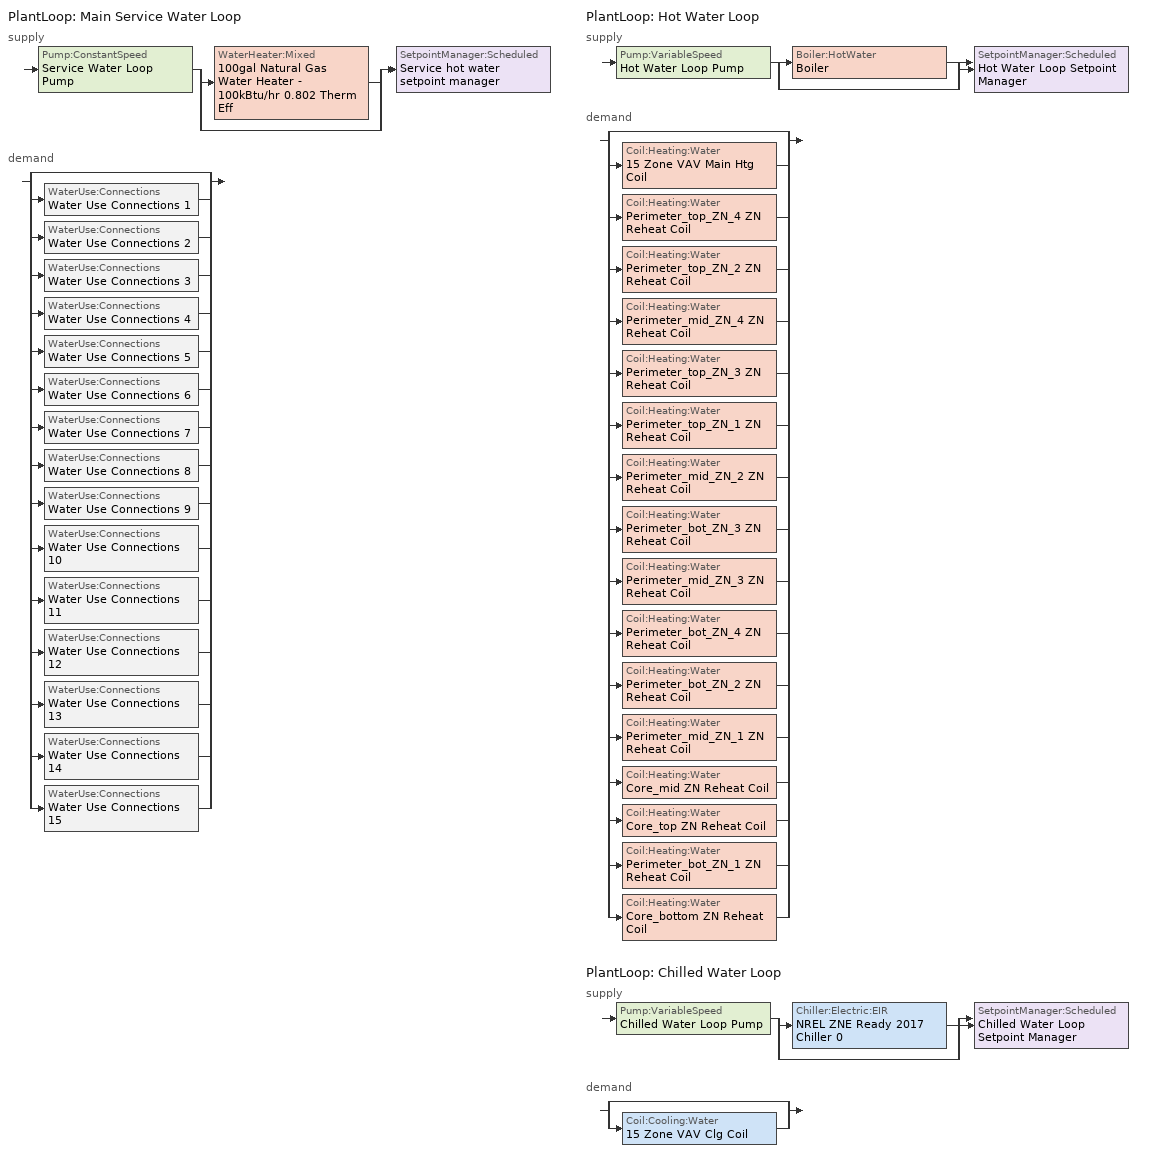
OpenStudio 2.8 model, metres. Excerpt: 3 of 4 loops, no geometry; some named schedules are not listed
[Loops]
PlantLoop 'Main Service Water Loop'
 supply: Pump:ConstantSpeed 'Service Water Loop Pump' > split
  | WaterHeater:Mixed '100gal Natural Gas Water Heater - 100kBtu/hr 0.802 Therm Eff'
  | bypass
  join > SetpointManager:Scheduled 'Service hot water setpoint manager'
 demand: split
  | bypass
  | WaterUse:Connections 'Water Use Connections 1'
  | WaterUse:Connections 'Water Use Connections 2'
  | WaterUse:Connections 'Water Use Connections 3'
  | WaterUse:Connections 'Water Use Connections 4'
  | WaterUse:Connections 'Water Use Connections 5'
  | WaterUse:Connections 'Water Use Connections 6'
  | WaterUse:Connections 'Water Use Connections 7'
  | WaterUse:Connections 'Water Use Connections 8'
  | WaterUse:Connections 'Water Use Connections 9'
  | WaterUse:Connections 'Water Use Connections 10'
  | WaterUse:Connections 'Water Use Connections 11'
  | WaterUse:Connections 'Water Use Connections 12'
  | WaterUse:Connections 'Water Use Connections 13'
  | WaterUse:Connections 'Water Use Connections 14'
  | WaterUse:Connections 'Water Use Connections 15'
PlantLoop 'Hot Water Loop'
 supply: Pump:VariableSpeed 'Hot Water Loop Pump' > split
  | Boiler:HotWater 'Boiler'
  | bypass
  join > SetpointManager:Scheduled 'Hot Water Loop Setpoint Manager'
 demand: split
  | bypass
  | Coil:Heating:Water '15 Zone VAV Main Htg Coil'
  | Coil:Heating:Water 'Perimeter_top_ZN_4 ZN Reheat Coil'
  | Coil:Heating:Water 'Perimeter_top_ZN_2 ZN Reheat Coil'
  | Coil:Heating:Water 'Perimeter_mid_ZN_4 ZN Reheat Coil'
  | Coil:Heating:Water 'Perimeter_top_ZN_3 ZN Reheat Coil'
  | Coil:Heating:Water 'Perimeter_top_ZN_1 ZN Reheat Coil'
  | Coil:Heating:Water 'Perimeter_mid_ZN_2 ZN Reheat Coil'
  | Coil:Heating:Water 'Perimeter_bot_ZN_3 ZN Reheat Coil'
  | Coil:Heating:Water 'Perimeter_mid_ZN_3 ZN Reheat Coil'
  | Coil:Heating:Water 'Perimeter_bot_ZN_4 ZN Reheat Coil'
  | Coil:Heating:Water 'Perimeter_bot_ZN_2 ZN Reheat Coil'
  | Coil:Heating:Water 'Perimeter_mid_ZN_1 ZN Reheat Coil'
  | Coil:Heating:Water 'Core_mid ZN Reheat Coil'
  | Coil:Heating:Water 'Core_top ZN Reheat Coil'
  | Coil:Heating:Water 'Perimeter_bot_ZN_1 ZN Reheat Coil'
  | Coil:Heating:Water 'Core_bottom ZN Reheat Coil'
PlantLoop 'Chilled Water Loop'
 supply: Pump:VariableSpeed 'Chilled Water Loop Pump' > split
  | Chiller:Electric:EIR 'NREL ZNE Ready 2017    Chiller 0'
  | bypass
  join > SetpointManager:Scheduled 'Chilled Water Loop Setpoint Manager'
 demand: split
  | bypass
  | Coil:Cooling:Water '15 Zone VAV Clg Coil'
[Sizing:Zone] Zone Cooling Design Supply Air Temperature Input Method=SupplyAirTemperature; Zone Cooling Design Supply Air Temperature Difference {deltaC}=11.11; Zone Heating Design Supply Air Temperature Input Method=SupplyAirTemperature; Zone Heating Design Supply Air Temperature {C}=40; Zone Heating Design Supply Air Temperature Difference {deltaC}=11.11; Zone Cooling Design Supply Air Humidity Ratio {kg-H2O/kg-air}=0.0085; Zone Heating Design Supply Air Humidity Ratio {kg-H2O/kg-air}=0.008; Heating Design Air Flow Method=DesignDay; Account for Dedicated Outdoor Air System=No; Dedicated Outdoor Air System Control Strategy=NeutralSupplyAir; Dedicated Outdoor Air Low Setpoint Temperature for Design {C}=autosize; Dedicated Outdoor Air High Setpoint Temperature for Design {C}=autosize
Name | Zone Cooling Design Supply Air Temperature {C} | Cooling Design Air Flow Method
Core_bottom ZN | 12.7778 | DesignDayWithLimit
FirstFloor_Plenum ZN; MidFloor_Plenum ZN; TopFloor_Plenum ZN | 14 | DesignDay
[Zone equipment]
Core_bottom ZN: Core_bottom ZN VAV Terminal
[AvailabilityManager:NightCycle] Control Type=CycleOnAny; Thermostat Tolerance {deltaC}=1; Cycling Run Time {s}=1800
Availability Manager Night Cycle 1; Availability Manager Night Cycle 2; Availability Manager Night Cycle 3; Availability Manager Night Cycle 4
[PlantLoop] Glycol Concentration=0; Plant Loop Volume {m3}=Autocalculate; Load Distribution Scheme=Optimal
Name | Maximum Loop Temperature {C} | Minimum Loop Temperature {C} | Fluid Type
Main Service Water Loop | 60 | 10
Hot Water Loop |  | 10 | Water
Chilled Water Loop | 40 | 1
[Sizing:Plant] Sizing Option=NonCoincident; Zone Timesteps in Averaging Window=1; Coincident Sizing Factor Mode=None
Name | Loop Type | Design Loop Exit Temperature {C} | Loop Design Temperature Difference {deltaC}
Main Service Water Loop | Heating | 60 | 5
Hot Water Loop | Heating | 48.8889 | 11.1111
Chilled Water Loop | Cooling | 6.66667 | 5.61111
[SetpointManager:Scheduled] Control Variable=Temperature
Name | Schedule | Setpoint Node or NodeList
Service hot water setpoint manager | Service Water Loop Temp - 140F | Main Service Water Loop Supply Outlet Node
Hot Water Loop Setpoint Manager | Hot Water Loop Temp - 120F | Hot Water Loop Supply Outlet Node
Chilled Water Loop Setpoint Manager | Chilled Water Loop Temp - 44F | Chilled Water Loop Supply Outlet Node
[Pump:ConstantSpeed]
Service Water Loop Pump: Rated Flow Rate {m3/s}=autosize; Rated Pump Head {Pa}=29891; Rated Power Consumption {W}=autosize; Motor Efficiency=0.7; Fraction of Motor Inefficiencies to Fluid Stream=0; Pump Control Type=Intermittent; Design Power Sizing Method=PowerPerFlowPerPressure; Design Electric Power per Unit Flow Rate {W/(m3/s)}=348701.1; Design Shaft Power per Unit Flow Rate per Unit Head {W-s/m3-Pa}=1.28205
[WaterHeater:Mixed]
100gal Natural Gas Water Heater - 100kBtu/hr 0.802 Therm Eff: Tank Volume {m3}=0.378541; Setpoint Temperature Schedule=Service Water Loop Temp - 140F; Deadband Temperature Difference {deltaC}=2; Maximum Temperature Limit {C}=82.2222; Heater Control Type=Cycle; Heater Maximum Capacity {W}=29307.1; Heater Fuel Type=NaturalGas; Heater Thermal Efficiency=0.802329; Off Cycle Parasitic Fuel Consumption Rate {W}=1276.95; Off Cycle Parasitic Fuel Type=NaturalGas; Off Cycle Parasitic Heat Fraction to Tank=0.8; On Cycle Parasitic Fuel Consumption Rate {W}=1276.95; On Cycle Parasitic Fuel Type=NaturalGas; On Cycle Parasitic Heat Fraction to Tank=0; Ambient Temperature Indicator=ThermalZone; Ambient Temperature Thermal Zone=Core_bottom ZN; Off Cycle Loss Coefficient to Ambient Temperature {W/K}=7.56156; On Cycle Loss Coefficient to Ambient Temperature {W/K}=7.56156; Use Side Effectiveness=1; Source Side Effectiveness=1; Use Side Design Flow Rate {m3/s}=autosize; Source Side Design Flow Rate {m3/s}=autosize; Indirect Water Heating Recovery Time {hr}=1.5; Source Side Flow Control Mode=IndirectHeatPrimarySetpoint
[WaterUse:Connections]
Name | Water Use Equipment Name 1
Water Use Connections 1 | Core_bottom Service Water Use 0.17gal/min
Water Use Connections 2 | Core_mid Service Water Use 0.17gal/min
Water Use Connections 3 | Core_top Service Water Use 0.17gal/min
Water Use Connections 4 | Perimeter_bot_zn_1 Service Water Use 0.04gal/min
Water Use Connections 5 | Perimeter_bot_zn_2 Service Water Use 0.02gal/min
Water Use Connections 6 | Perimeter_bot_zn_3 Service Water Use 0.04gal/min
Water Use Connections 7 | Perimeter_bot_zn_4 Service Water Use 0.02gal/min
Water Use Connections 8 | Perimeter_mid_zn_1 Service Water Use 0.04gal/min
Water Use Connections 9 | Perimeter_mid_zn_2 Service Water Use 0.02gal/min
Water Use Connections 10 | Perimeter_mid_zn_3 Service Water Use 0.04gal/min
Water Use Connections 11 | Perimeter_mid_zn_4 Service Water Use 0.02gal/min
Water Use Connections 12 | Perimeter_top_zn_1 Service Water Use 0.04gal/min
Water Use Connections 13 | Perimeter_top_zn_2 Service Water Use 0.02gal/min
Water Use Connections 14 | Perimeter_top_zn_3 Service Water Use 0.04gal/min
Water Use Connections 15 | Perimeter_top_zn_4 Service Water Use 0.02gal/min
[WaterUse:Equipment:Definition] Target Temperature Schedule=Mixed Water At Faucet Temp - 110F; Sensible Fraction Schedule=Fraction Sensible - 0.2; Latent Fraction Schedule=Fraction Latent - 0.05
Name | Peak Flow Rate {m3/s}
Core_bottom Service Water Use Def 0.17gal/min; Core_mid Service Water Use Def 0.17gal/min; Core_top Service Water Use Def 0.17gal/min | 1.05864e-05
Perimeter_bot_zn_1 Service Water Use Def 0.04gal/min; Perimeter_bot_zn_3 Service Water Use Def 0.04gal/min; Perimeter_mid_zn_1 Service Water Use Def 0.04gal/min; Perimeter_mid_zn_3 Service Water Use Def 0.04gal/min; Perimeter_top_zn_1 Service Water Use Def 0.04gal/min; Perimeter_top_zn_3 Service Water Use Def 0.04gal/min | 2.23171e-06
Perimeter_bot_zn_2 Service Water Use Def 0.02gal/min; Perimeter_mid_zn_2 Service Water Use Def 0.02gal/min; Perimeter_top_zn_2 Service Water Use Def 0.02gal/min | 1.41286e-06
Perimeter_bot_zn_4 Service Water Use Def 0.02gal/min; Perimeter_mid_zn_4 Service Water Use Def 0.02gal/min; Perimeter_top_zn_4 Service Water Use Def 0.02gal/min | 1.41277e-06
[WaterUse:Equipment] Flow Rate Fraction Schedule=OfficeMedium BLDG_SWH_SCH
Name | Water Use Equipment Definition
Core_bottom Service Water Use 0.17gal/min | Core_bottom Service Water Use Def 0.17gal/min
Core_mid Service Water Use 0.17gal/min | Core_mid Service Water Use Def 0.17gal/min
Core_top Service Water Use 0.17gal/min | Core_top Service Water Use Def 0.17gal/min
Perimeter_bot_zn_1 Service Water Use 0.04gal/min | Perimeter_bot_zn_1 Service Water Use Def 0.04gal/min
Perimeter_bot_zn_2 Service Water Use 0.02gal/min | Perimeter_bot_zn_2 Service Water Use Def 0.02gal/min
Perimeter_bot_zn_3 Service Water Use 0.04gal/min | Perimeter_bot_zn_3 Service Water Use Def 0.04gal/min
Perimeter_bot_zn_4 Service Water Use 0.02gal/min | Perimeter_bot_zn_4 Service Water Use Def 0.02gal/min
Perimeter_mid_zn_1 Service Water Use 0.04gal/min | Perimeter_mid_zn_1 Service Water Use Def 0.04gal/min
Perimeter_mid_zn_2 Service Water Use 0.02gal/min | Perimeter_mid_zn_2 Service Water Use Def 0.02gal/min
Perimeter_mid_zn_3 Service Water Use 0.04gal/min | Perimeter_mid_zn_3 Service Water Use Def 0.04gal/min
Perimeter_mid_zn_4 Service Water Use 0.02gal/min | Perimeter_mid_zn_4 Service Water Use Def 0.02gal/min
Perimeter_top_zn_1 Service Water Use 0.04gal/min | Perimeter_top_zn_1 Service Water Use Def 0.04gal/min
Perimeter_top_zn_2 Service Water Use 0.02gal/min | Perimeter_top_zn_2 Service Water Use Def 0.02gal/min
Perimeter_top_zn_3 Service Water Use 0.04gal/min | Perimeter_top_zn_3 Service Water Use Def 0.04gal/min
Perimeter_top_zn_4 Service Water Use 0.02gal/min | Perimeter_top_zn_4 Service Water Use Def 0.02gal/min
[EnergyManagementSystem:Sensor] Output Variable or Output Meter Index Key=Environment; Output Variable or Output Meter=Site Outdoor Air Drybulb Temperature
OAT; OAT_1
[EnergyManagementSystem:Actuator] Actuated Component Type=Schedule:Year; Actuated Component Control Type=Schedule Value
Name | Actuated Component
SYS5ZonePVAVHtgSch0; SYS5ZonePVAV2HtgSch0 | OfficeMedium HTGSETP_SCH_YES_OPTIMUM
SYS5ZonePVAVClgSch0; SYS5ZonePVAV2ClgSch0 | OfficeMedium CLGSETP_SCH_YES_OPTIMUM
[EnergyManagementSystem:Program]
SYS5ZonePVAVOptimumStartProg0: IF DaylightSavings==0 && DayOfWeek>1 && Hour==5 && OAT<23.9 && OAT>1.7; SET SYS5ZonePVAVClgSch0 = 29.4; SET SYS5ZonePVAVHtgSch0 = 15.6; ELSEIF DaylightSavings==0 && DayOfWeek==1 && Hour==7 && OAT<23.9 && OAT>1.7; SET SYS5ZonePVAVClgSch0 = 29.4; SET SYS5ZonePVAVHtgSch0 = 15.6; ELSEIF DaylightSavings==1 && DayOfWeek>1 && Hour==4 && OAT<23.9 && OAT>1.7; SET SYS5ZonePVAVClgSch0 = 29.4; SET SYS5ZonePVAVHtgSch0 = 15.6; ELSEIF DaylightSavings==1 && DayOfWeek==1 && Hour==6 && OAT<23.9 && OAT>1.7; SET SYS5ZonePVAVClgSch0 = 29.4; SET SYS5ZonePVAVHtgSch0 = 15.6; ELSE; SET SYS5ZonePVAVClgSch0 = NULL; SET SYS5ZonePVAVHtgSch0 = NULL; ENDIF
SYS5ZonePVAV2OptimumStartProg0: IF DaylightSavings==0 && DayOfWeek>1 && Hour==5 && OAT_1<23.9 && OAT_1>1.7; SET SYS5ZonePVAV2ClgSch0 = 29.4; SET SYS5ZonePVAV2HtgSch0 = 15.6; ELSEIF DaylightSavings==0 && DayOfWeek==1 && Hour==7 && OAT_1<23.9 && OAT_1>1.7; SET SYS5ZonePVAV2ClgSch0 = 29.4; SET SYS5ZonePVAV2HtgSch0 = 15.6; ELSEIF DaylightSavings==1 && DayOfWeek>1 && Hour==4 && OAT_1<23.9 && OAT_1>1.7; SET SYS5ZonePVAV2ClgSch0 = 29.4; SET SYS5ZonePVAV2HtgSch0 = 15.6; ELSEIF DaylightSavings==1 && DayOfWeek==1 && Hour==6 && OAT_1<23.9 && OAT_1>1.7; SET SYS5ZonePVAV2ClgSch0 = 29.4; SET SYS5ZonePVAV2HtgSch0 = 15.6; ELSE; SET SYS5ZonePVAV2ClgSch0 = NULL; SET SYS5ZonePVAV2HtgSch0 = NULL; ENDIF
[EnergyManagementSystem:ProgramCallingManager]
SYS5ZonePVAVOptimumStartCallingManager0: BeginTimestepBeforePredictor; SYS5ZonePVAVOptimumStartProg0
SYS5ZonePVAV2OptimumStartCallingManager0: BeginTimestepBeforePredictor; SYS5ZonePVAV2OptimumStartProg0
[Pump:VariableSpeed] Rated Pump Head {Pa}=179344; Motor Efficiency=0.9; Pump Control Type=Intermittent; Skin Loss Radiative Fraction=0.5; Design Power Sizing Method=PowerPerFlowPerPressure; Design Electric Power per Unit Flow Rate {W/(m3/s)}=348701.1; Design Shaft Power per Unit Flow Rate per Unit Head {W-s/m3-Pa}=1.28205; Design Minimum Flow Rate Fraction=0
Name | Fraction of Motor Inefficiencies to Fluid Stream | Coefficient 1 of the Part Load Performance Curve | Coefficient 2 of the Part Load Performance Curve | Coefficient 3 of the Part Load Performance Curve | Coefficient 4 of the Part Load Performance Curve
Hot Water Loop Pump
Chilled Water Loop Pump | 0 | 0 | 1 | 0 | 0
[Boiler:HotWater]
Boiler: Fuel Type=NaturalGas; Nominal Thermal Efficiency=0.78; Efficiency Curve Temperature Evaluation Variable=LeavingBoiler; Design Water Outlet Temperature {C}=48.8889; Minimum Part Load Ratio=0; Maximum Part Load Ratio=1.2; Optimum Part Load Ratio=1; Water Outlet Upper Temperature Limit {C}=95; Boiler Flow Mode=LeavingSetpointModulated; Parasitic Electric Load {W}=0; Sizing Factor=1
[Chiller:Electric:EIR]
NREL ZNE Ready 2017    Chiller 0: Reference Capacity {W}=Autosize; Reference COP {W/W}=5.5; Reference Leaving Chilled Water Temperature {C}=6.66667; Reference Entering Condenser Fluid Temperature {C}=35; Cooling Capacity Function of Temperature Curve=Curve Biquadratic 1; Electric Input to Cooling Output Ratio Function of Temperature Curve=Curve Biquadratic 2; Electric Input to Cooling Output Ratio Function of Part Load Ratio Curve=Curve Quadratic 1; Minimum Part Load Ratio=0.15; Maximum Part Load Ratio=1; Optimum Part Load Ratio=1; Minimum Unloading Ratio=0.25; Condenser Type=AirCooled; Leaving Chilled Water Lower Temperature Limit {C}=2.22222; Chiller Flow Mode=ConstantFlow; Design Heat Recovery Water Flow Rate {m3/s}=0; Sizing Factor=1; Basin Heater Capacity {W/K}=0; Basin Heater Setpoint Temperature {C}=10
[Coil:Heating:Water] Availability Schedule=Always On Discrete; Rated Inlet Water Temperature {C}=48.8889; Rated Outlet Water Temperature {C}=37.7778
Name | Rated Inlet Air Temperature {C} | Rated Outlet Air Temperature {C}
15 Zone VAV Main Htg Coil | 7.22222 | 12.7778
Perimeter_top_ZN_4 ZN Reheat Coil; Perimeter_top_ZN_2 ZN Reheat Coil; Perimeter_mid_ZN_4 ZN Reheat Coil; Perimeter_top_ZN_3 ZN Reheat Coil; Perimeter_top_ZN_1 ZN Reheat Coil; Perimeter_mid_ZN_2 ZN Reheat Coil; Perimeter_bot_ZN_3 ZN Reheat Coil; Perimeter_mid_ZN_3 ZN Reheat Coil; Perimeter_bot_ZN_4 ZN Reheat Coil; Perimeter_bot_ZN_2 ZN Reheat Coil; Perimeter_mid_ZN_1 ZN Reheat Coil; Core_mid ZN Reheat Coil; Core_top ZN Reheat Coil; Perimeter_bot_ZN_1 ZN Reheat Coil; Core_bottom ZN Reheat Coil | 12.7778 | 40
[Controller:WaterCoil] Minimum Actuated Flow {m3/s}=0
Name | Water Coil | Action | Controller Convergence Tolerance {deltaC}
15 Zone VAV Main Htg Coil Controller | 15 Zone VAV Main Htg Coil | Normal | 0.1
15 Zone VAV Clg Coil Controller | 15 Zone VAV Clg Coil | Reverse
Perimeter_top_ZN_4 ZN Reheat Coil Controller | Perimeter_top_ZN_4 ZN Reheat Coil | Normal | 0.1
Perimeter_top_ZN_2 ZN Reheat Coil Controller | Perimeter_top_ZN_2 ZN Reheat Coil | Normal | 0.1
Perimeter_mid_ZN_4 ZN Reheat Coil Controller | Perimeter_mid_ZN_4 ZN Reheat Coil | Normal | 0.1
Perimeter_top_ZN_3 ZN Reheat Coil Controller | Perimeter_top_ZN_3 ZN Reheat Coil | Normal | 0.1
Perimeter_top_ZN_1 ZN Reheat Coil Controller | Perimeter_top_ZN_1 ZN Reheat Coil | Normal | 0.1
Perimeter_mid_ZN_2 ZN Reheat Coil Controller | Perimeter_mid_ZN_2 ZN Reheat Coil | Normal | 0.1
Perimeter_bot_ZN_3 ZN Reheat Coil Controller | Perimeter_bot_ZN_3 ZN Reheat Coil | Normal | 0.1
Perimeter_mid_ZN_3 ZN Reheat Coil Controller | Perimeter_mid_ZN_3 ZN Reheat Coil | Normal | 0.1
Perimeter_bot_ZN_4 ZN Reheat Coil Controller | Perimeter_bot_ZN_4 ZN Reheat Coil | Normal | 0.1
Perimeter_bot_ZN_2 ZN Reheat Coil Controller | Perimeter_bot_ZN_2 ZN Reheat Coil | Normal | 0.1
Perimeter_mid_ZN_1 ZN Reheat Coil Controller | Perimeter_mid_ZN_1 ZN Reheat Coil | Normal | 0.1
Core_mid ZN Reheat Coil Controller | Core_mid ZN Reheat Coil | Normal | 0.1
Core_top ZN Reheat Coil Controller | Core_top ZN Reheat Coil | Normal | 0.1
Perimeter_bot_ZN_1 ZN Reheat Coil Controller | Perimeter_bot_ZN_1 ZN Reheat Coil | Normal | 0.1
Core_bottom ZN Reheat Coil Controller | Core_bottom ZN Reheat Coil | Normal | 0.1
[Coil:Cooling:Water]
15 Zone VAV Clg Coil: Availability Schedule=Always On Discrete; Design Inlet Water Temperature {C}=Autosize; Heat Exchanger Configuration=CrossFlow
[Schedule:Ruleset]
Name | Default Day Schedule | Summer Design Day Schedule | Winter Design Day Schedule
OfficeMedium HTGSETP_SCH_YES_OPTIMUM | OfficeMedium HTGSETP_SCH_YES_OPTIMUM Default | OfficeMedium HTGSETP_SCH_YES_OPTIMUM Summer Design Day | OfficeMedium HTGSETP_SCH_YES_OPTIMUM Winter Design Day
OfficeMedium CLGSETP_SCH_YES_OPTIMUM | OfficeMedium CLGSETP_SCH_YES_OPTIMUM Default | OfficeMedium CLGSETP_SCH_YES_OPTIMUM Summer Design Day | OfficeMedium CLGSETP_SCH_YES_OPTIMUM Winter Design Day
Service Water Loop Temp - 140F | Service Water Loop Temp - 140F Default
Fraction Sensible - 0.2 | Fraction Sensible - 0.2 Default
Fraction Latent - 0.05 | Fraction Latent - 0.05 Default
Mixed Water At Faucet Temp - 110F | Mixed Water At Faucet Temp - 110F Default
OfficeMedium BLDG_SWH_SCH | OfficeMedium BLDG_SWH_SCH Default | OfficeMedium BLDG_SWH_SCH Summer Design Day | OfficeMedium BLDG_SWH_SCH Winter Design Day
Hot Water Loop Temp - 120F | Hot Water Loop Temp - 120F Default
Chilled Water Loop Temp - 44F | Chilled Water Loop Temp - 44F Default
[Schedule:Day]
OfficeMedium HTGSETP_SCH_YES_OPTIMUM Default; OfficeMedium HTGSETP_SCH_YES_OPTIMUM Summer Design Day: 24, 0, 15.6
OfficeMedium HTGSETP_SCH_YES_OPTIMUM Sat Day: 5, 0, 15.6, 6, 0, 17.8, 7, 0, 20, 17, 0, 21, 24, 0, 15.6
OfficeMedium HTGSETP_SCH_YES_OPTIMUM Wkdy Day: 5, 0, 15.6, 6, 0, 17.8, 7, 0, 20, 22, 0, 21, 24, 0, 15.6
OfficeMedium HTGSETP_SCH_YES_OPTIMUM Winter Design Day: 5, 0, 15.6, 6, 0, 17.6, 7, 0, 19.6, 22, 0, 21, 24, 0, 15.6
OfficeMedium CLGSETP_SCH_YES_OPTIMUM Default; OfficeMedium CLGSETP_SCH_YES_OPTIMUM Winter Design Day: 24, 0, 26.7
OfficeMedium CLGSETP_SCH_YES_OPTIMUM Summer Design Day: 5, 0, 26.7, 6, 0, 25.7, 7, 0, 25, 22, 0, 24, 24, 0, 26.7
Service Water Loop Temp - 140F Default: 24, 0, 60
Fraction Sensible - 0.2 Default: 24, 0, 0.2
Fraction Latent - 0.05 Default: 24, 0, 0.05
Mixed Water At Faucet Temp - 110F Default: 24, 0, 43.3
OfficeMedium BLDG_SWH_SCH Default: 6, 0, 0, 11, 0, 0.04, 13, 0, 0.06, 14, 0, 0.09, 15, 0, 0.06, 18, 0, 0.04, 24, 0, 0
OfficeMedium BLDG_SWH_SCH Summer Design Day; OfficeMedium BLDG_SWH_SCH SmrDsn|Wkdy Day: 6, 0, 0, 7, 0, 0.07, 8, 0, 0.19, 9, 0, 0.35, 10, 0, 0.38, 11, 0, 0.39, 12, 0, 0.47, 13, 0, 0.57, 14, 0, 0.54, 15, 0, 0.34, 16, 0, 0.33, 17, 0, 0.44, 18, 0, 0.26, 19, 0, 0.21, 20, 0, 0.15, 21, 0, 0.17, 22, 0, 0.08, 24, 0, 0.05
OfficeMedium BLDG_SWH_SCH Winter Design Day; OfficeMedium BLDG_SWH_SCH WntrDsn|Sat Day: 6, 0, 0, 7, 0, 0.07, 8, 0, 0.11, 9, 0, 0.15, 10, 0, 0.21, 11, 0, 0.19, 12, 0, 0.23, 13, 0, 0.2, 14, 0, 0.19, 15, 0, 0.15, 16, 0, 0.13, 17, 0, 0.14, 19, 0, 0.07, 24, 0, 0
Hot Water Loop Temp - 120F Default: 24, 0, 48.8889
Chilled Water Loop Temp - 44F Default: 24, 0, 6.66667
[Schedule:Rule] Date Specification Type=DateRange; Start Month=1; Start Day=1; End Month=12; End Day=31
Name | Schedule Ruleset | Rule Order | Day Schedule | Apply Saturday | Apply Monday | Apply Tuesday | Apply Wednesday | Apply Thursday | Apply Friday
Schedule Rule 12 | OfficeMedium HTGSETP_SCH_YES_OPTIMUM | 1 | OfficeMedium HTGSETP_SCH_YES_OPTIMUM Sat Day | Yes
Schedule Rule 13 | OfficeMedium HTGSETP_SCH_YES_OPTIMUM | 0 | OfficeMedium HTGSETP_SCH_YES_OPTIMUM Wkdy Day |  | Yes | Yes | Yes | Yes | Yes
Schedule Rule 14 | OfficeMedium CLGSETP_SCH_YES_OPTIMUM | 1 | OfficeMedium CLGSETP_SCH_YES_OPTIMUM Sat Day | Yes
Schedule Rule 15 | OfficeMedium CLGSETP_SCH_YES_OPTIMUM | 0 | OfficeMedium CLGSETP_SCH_YES_OPTIMUM Wkdy Day |  | Yes | Yes | Yes | Yes | Yes
Schedule Rule 26 | OfficeMedium BLDG_SWH_SCH | 1 | OfficeMedium BLDG_SWH_SCH SmrDsn|Wkdy Day |  | Yes | Yes | Yes | Yes | Yes
Schedule Rule 27 | OfficeMedium BLDG_SWH_SCH | 0 | OfficeMedium BLDG_SWH_SCH WntrDsn|Sat Day | Yes
[Schedule:Constant]
Always On Discrete: Value=1
[Curve:Biquadratic] Minimum Value of x=5; Maximum Value of x=10; Minimum Value of y=24; Maximum Value of y=35
Name | Coefficient1 Constant | Coefficient2 x | Coefficient3 x**2 | Coefficient4 y | Coefficient5 y**2 | Coefficient6 x*y
Curve Biquadratic 1 | 1.02152 | 0.0370359 | 0.000233248 | -0.00389405 | -6.52536e-05 | -0.000268045
Curve Biquadratic 2 | 0.701769 | -0.00452016 | 0.00053311 | -0.00549821 | 0.000544579 | -0.000729032
[Curve:Quadratic]
Curve Quadratic 1: Coefficient1 Constant=0.0636912; Coefficient2 x=0.584888; Coefficient3 x**2=0.352803; Minimum Value of x=0; Maximum Value of x=1
